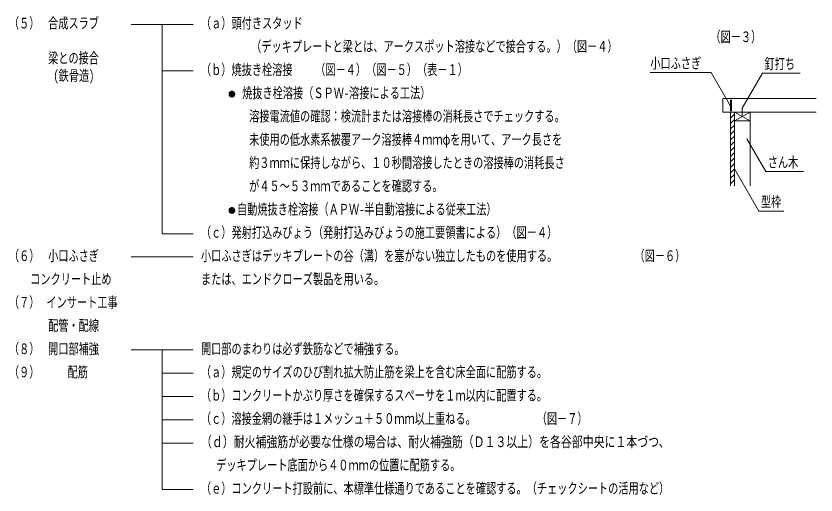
# Model space of a CAD drawing. Units: millimetres on the paper. Extents: x -350 to 350, y -246 to 246.
# Drawn here: x -167.8 to -2.8, y 60.3 to 159.2 of the extents above; entities that cross this region are included whole.
import ezdxf
from ezdxf.enums import TextEntityAlignment as Align

# ---------------------------------------------------------------- set-up
doc = ezdxf.new("R2010")
doc.units = ezdxf.units.MM
doc.layers.add('0-2_M2-2-0', color=7, linetype='Continuous', lineweight=18)
doc.styles.add('ＭＳ ゴシック', font='')
doc.styles.get('ＭＳ ゴシック').set_extended_font_data('MS Gothic')

msp = doc.modelspace()

# ---------------------------------------------------------------- linework, layer by layer
at = {"layer": '0-2_M2-2-0'}
for p, q in [((-144.046, 157.432), (-131.246, 157.432)), ((-137.646, 147.832), (-131.246, 147.832)), ((-24.411, 147.501), (-36.97, 147.501)), ((-24.411, 147.501), (-20.401, 140.554)), ((-13.82, 147.385), (-18.001, 140.144)), ((-13.82, 147.385), (-6.076, 147.385)), ((-123.219, 143.631), (-123.852, 142.998)), ((-123.338, 143.626), (-123.847, 143.116)), ((-123.12, 143.617), (-123.838, 142.899)), ((-123.034, 143.59), (-123.811, 142.812)), ((-123.496, 143.58), (-123.801, 143.275)), ((-122.957, 143.554), (-123.775, 142.736)), ((-123.548, 143.554), (-122.731, 142.736)), ((-123.472, 143.59), (-122.694, 142.812)), ((-123.385, 143.617), (-122.668, 142.899)), ((-123.286, 143.631), (-122.654, 142.998)), ((-123.168, 143.626), (-122.659, 143.116)), ((-123.009, 143.58), (-122.704, 143.275)), ((-123.852, 143.065), (-123.219, 142.433)), ((-123.847, 142.947), (-123.338, 142.438)), ((-123.838, 143.164), (-123.12, 142.446)), ((-123.811, 143.251), (-123.034, 142.473)), ((-123.801, 142.788), (-123.496, 142.483)), ((-123.775, 143.327), (-122.957, 142.51)), ((-122.889, 143.509), (-123.73, 142.668)), ((-123.73, 143.396), (-122.889, 142.555)), ((-122.828, 143.456), (-123.677, 142.607)), ((-123.677, 143.456), (-122.828, 142.607)), ((-123.617, 143.509), (-122.776, 142.668)), ((-122.776, 143.396), (-123.617, 142.555)), ((-122.731, 143.327), (-123.548, 142.51)), ((-122.694, 143.251), (-123.472, 142.473)), ((-122.668, 143.164), (-123.385, 142.446)), ((-122.654, 143.065), (-123.286, 142.433)), ((-122.659, 142.947), (-123.168, 142.438)), ((-122.704, 142.788), (-123.009, 142.483)), ((-22.001, 139.319), (-22.001, 142.119)), ((-22.001, 142.119), (-2.801, 142.119)), ((-20.401, 139.547), (-20.401, 141.842)), ((-20.241, 139.547), (-20.241, 141.842)), ((-22.001, 139.319), (-2.801, 139.319)), ((-20.401, 139.319), (-20.401, 124.119)), ((-20.32, 139.319), (-20.401, 139.239)), ((-19.601, 138.907), (-20.401, 138.107)), ((-19.601, 137.559), (-16.401, 139.319)), ((-19.601, 139.319), (-16.401, 137.559)), ((-19.601, 139.319), (-19.601, 124.119)), ((-18.001, 140.144), (-18.001, 138.653)), ((-16.401, 139.319), (-16.401, 124.119)), ((-19.601, 137.776), (-20.401, 136.976)), ((-19.601, 137.559), (-16.401, 137.559)), ((-19.601, 136.645), (-20.401, 135.845)), ((-19.601, 135.513), (-20.401, 134.713)), ((-19.601, 134.382), (-20.401, 133.582)), ((-13.147, 127.072), (-17.049, 133.832)), ((-19.601, 133.251), (-20.401, 132.451)), ((-19.601, 132.119), (-20.401, 131.319)), ((-19.601, 130.988), (-20.401, 130.188)), ((-19.601, 129.857), (-20.401, 129.057)), ((-19.601, 128.725), (-20.401, 127.925)), ((-19.601, 127.594), (-20.401, 126.794)), ((-14.575, 118.889), (-19.601, 127.594)), ((-13.147, 127.072), (-5.403, 127.072)), ((-19.601, 126.462), (-20.401, 125.662)), ((-19.601, 125.331), (-20.401, 124.531)), ((-19.601, 124.2), (-19.681, 124.119)), ((-123.219, 119.631), (-123.852, 118.998)), ((-123.852, 119.065), (-123.219, 118.433)), ((-123.338, 119.626), (-123.847, 119.116)), ((-123.847, 118.947), (-123.338, 118.438)), ((-123.12, 119.617), (-123.838, 118.899)), ((-123.838, 119.164), (-123.12, 118.446)), ((-123.034, 119.59), (-123.811, 118.812)), ((-123.811, 119.251), (-123.034, 118.473)), ((-123.496, 119.58), (-123.801, 119.275)), ((-122.957, 119.554), (-123.775, 118.736)), ((-123.775, 119.327), (-122.957, 118.51)), ((-122.889, 119.509), (-123.73, 118.668)), ((-123.73, 119.396), (-122.889, 118.555)), ((-122.828, 119.456), (-123.677, 118.607)), ((-123.677, 119.456), (-122.828, 118.607)), ((-123.617, 119.509), (-122.776, 118.668)), ((-122.776, 119.396), (-123.617, 118.555)), ((-123.548, 119.554), (-122.731, 118.736)), ((-122.731, 119.327), (-123.548, 118.51)), ((-123.472, 119.59), (-122.694, 118.812)), ((-122.694, 119.251), (-123.472, 118.473)), ((-123.385, 119.617), (-122.668, 118.899)), ((-122.668, 119.164), (-123.385, 118.446)), ((-123.286, 119.631), (-122.654, 118.998)), ((-122.654, 119.065), (-123.286, 118.433)), ((-123.168, 119.626), (-122.659, 119.116)), ((-122.659, 118.947), (-123.168, 118.438)), ((-123.009, 119.58), (-122.704, 119.275)), ((-14.575, 118.889), (-9.423, 118.889)), ((-123.801, 118.788), (-123.496, 118.483)), ((-122.704, 118.788), (-123.009, 118.483)), ((-144.046, 109.432), (-131.246, 109.432)), ((-144.046, 90.232), (-131.246, 90.232)), ((-137.646, 85.432), (-131.246, 85.432)), ((-137.646, 80.632), (-131.246, 80.632)), ((-137.646, 75.832), (-131.246, 75.832)), ((-137.646, 71.032), (-131.246, 71.032))]:
    msp.add_line(p, q, dxfattribs=at)
for points in [[(-137.646, 157.432), (-137.646, 114.232), (-131.246, 114.232)], [(-137.646, 90.232), (-137.646, 61.432), (-131.246, 61.432)]]:
    msp.add_lwpolyline(points, dxfattribs=at)
for centre in [(-123.253, 143.032), (-123.253, 119.032)]:
    msp.add_circle(centre, 0.6, dxfattribs=at)

# ---------------------------------------------------------------- texts
at = {"layer": '0-2_M2-2-0', "style": 'ＭＳ ゴシック'}
for s, width, p in [('（５）', 0.7, (-169.246, 155.932)), ('合成スラブ', 0.7, (-161.166, 155.932)), ('（ａ）頭付きスタッド', 0.7, (-129.646, 155.932)), ('（図－３）', 0.7, (-24.588, 153.112)), ('（デッキプレートと梁とは、アークスポット溶接などで接合する。）（図－４）', 0.7, (-119.294, 151.132)), ('梁との接合', 0.7, (-161.166, 148.732)), ('小口ふさぎ', 0.7, (-36.97, 147.661)), ('釘打ち', 0.7, (-13.42, 147.545)), ('（ｂ）焼抜き栓溶接', 0.7, (-129.646, 146.332)), ('（図－４）（図－５）（表－１）', 0.7, (-106.083, 146.332)), ('(鉄骨造)', 0.7, (-160.046, 145.122)), ('\u3000焼抜き栓溶接（ＳＰＷ-溶接による工法）', 0.7, (-123.253, 141.532)), ('   溶接電流値の確認：検流計または溶接棒の消耗長さでチェックする。', 0.7, (-122.846, 136.732)), ('   未使用の低水素系被覆アーク溶接棒４ｍｍφを用いて、アーク長さを', 0.7, (-122.846, 131.932)), ('さん木', 0.7, (-12.747, 127.232)), ('   約３ｍｍに保持しながら、１０秒間溶接したときの溶接棒の消耗長さ', 0.7, (-122.846, 127.132)), ('   が４５～５３ｍｍであることを確認する。', 0.7, (-122.846, 122.332)), ('型枠', 0.7, (-14.175, 119.049)), (' 自動焼抜き栓溶接（ＡＰＷ-半自動溶接による従来工法）', 0.7, (-123.253, 117.532)), ('（ｃ）発射打込みびょう（発射打込みびょうの施工要領書による）（図－４）', 0.7, (-129.646, 112.732)), ('（６）', 0.7, (-169.246, 107.932)), ('小口ふさぎ', 0.7, (-161.166, 107.932)), ('小口ふさぎはデッキプレートの谷（溝）を塞がない独立したものを使用する。', 0.7, (-129.646, 107.932)), ('（図－６）', 0.7, (-40.246, 107.932)), ('コンクリート止め', 0.7, (-164.87, 103.132)), ('または、エンドクローズ製品を用いる。', 0.7, (-129.646, 103.132)), ('（７）', 0.7, (-169.246, 98.332)), ('インサート工事', 0.7, (-161.511, 98.332)), ('配管・配線', 0.7, (-161.166, 93.532)), ('（８）', 0.7, (-169.246, 88.732)), ('開口部補強', 0.7, (-161.166, 88.732)), ('開口部のまわりは必ず鉄筋などで補強する。', 0.7, (-129.646, 88.732)), ('（９）', 0.7, (-169.246, 83.932)), ('配筋', 0.7, (-157.146, 83.932)), ('（ａ）規定のサイズのひび割れ拡大防止筋を梁上を含む床全面に配筋する。', 0.7, (-129.646, 83.932)), ('（ｂ）コンクリートかぶり厚さを確保するスぺーサを１ｍ以内に配置する。', 0.7, (-129.646, 79.132)), ('（ｃ）溶接金網の継手は１メッシュ＋５０ｍｍ以上重ねる。', 0.7, (-129.646, 74.332)), ('（図－７）', 0.7, (-60.407, 74.332)), ('（ｄ）耐火補強筋が必要な仕様の場合は、耐火補強筋（Ｄ１３以上）を各谷部中央に１本づつ､', 0.75, (-129.646, 69.532)), ('   デッキプレート底面から４０ｍｍの位置に配筋する。', 0.7, (-129.646, 64.732)), ('（ｅ）コンクリート打設前に、本標準仕様通りであることを確認する。（チェックシートの活用など）', 0.7, (-129.646, 59.932))]:
    msp.add_text(s, height=2.199, dxfattribs=dict(at, width=width)).set_placement(p, align=Align.BOTTOM_LEFT)

doc.saveas('drawing.dxf')
